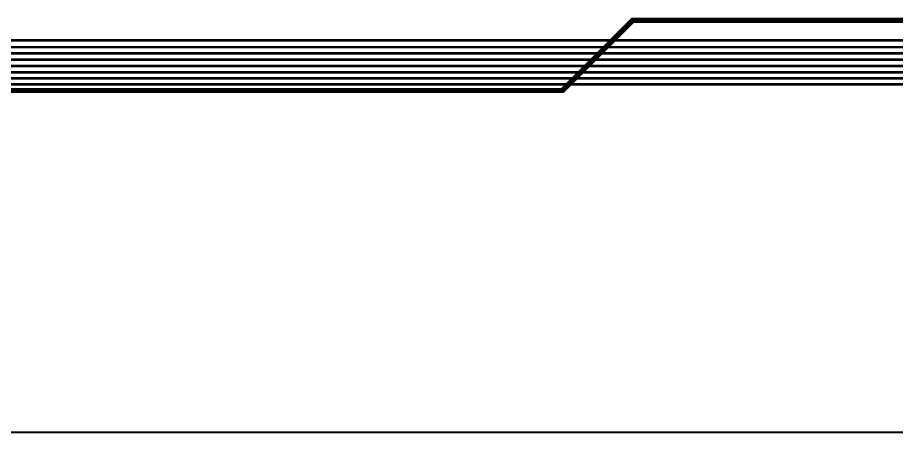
# Model space of a CAD drawing. Header units: inches. Extents: x -11 to 1110, y -7 to 455.
# Drawn here: x 484.3 to 589.1, y -0.1 to 49.5 of the extents above; entities that cross this region are included whole.
import ezdxf

# ---------------------------------------------------------------- set-up
doc = ezdxf.new("R2010")
doc.units = ezdxf.units.IN
for name, color, linetype in [('Board_outline', 216, 'Continuous'), ('Bottom Layer', 5, 'Continuous'), ('Top Layer', 1, 'Continuous')]:
    doc.layers.add(name, color=color, linetype=linetype)

msp = doc.modelspace()

# ---------------------------------------------------------------- linework, layer by layer
at = {"layer": 'Board_outline'}
msp.add_lwpolyline([(0, 0, 0.254, 0.254, 0), (704, 0, 0.254, 0.254, 0)], format="xyseb", dxfattribs=at)
at = {"layer": 'Bottom Layer'}
for points in [[(549.27, 40.77, 0.635, 0.635, 0), (557.66, 49.15, 0.635, 0.635, 0)], [(557.66, 49.15, 0.635, 0.635, 0), (642.42, 49.15, 0.635, 0.635, 0)], [(181.69, 40.77, 0.635, 0.635, 0), (549.27, 40.77, 0.635, 0.635, 0)]]:
    msp.add_lwpolyline(points, format="xyseb", dxfattribs=at)
for points in [[(557.5, 49.15, 0.318, 0.318, 1), (557.82, 49.15, 0.318, 0.318, 1)], [(557.5, 49.15, 0.318, 0.318, 1), (557.82, 49.15, 0.318, 0.318, 1)], [(549.12, 40.77, 0.318, 0.318, 1), (549.43, 40.77, 0.318, 0.318, 1)], [(549.12, 40.77, 0.318, 0.318, 1), (549.43, 40.77, 0.318, 0.318, 1)]]:
    msp.add_lwpolyline(points, format="xyseb", close=True, dxfattribs=at)
at = {"layer": 'Top Layer'}
for points in [[(197.72, 46.74, 0.305, 0.305, 0), (683.27, 46.74, 0.305, 0.305, 0)], [(196.94, 45.2, 0.305, 0.305, 0), (679.97, 45.2, 0.305, 0.305, 0)], [(197.34, 45.94, 0.305, 0.305, 0), (680.74, 45.94, 0.305, 0.305, 0)], [(196.33, 44.45, 0.305, 0.305, 0), (674.47, 44.45, 0.305, 0.305, 0)], [(195.57, 42.93, 0.305, 0.305, 0), (670.55, 42.93, 0.305, 0.305, 0)], [(195.94, 43.69, 0.305, 0.305, 0), (670.91, 43.69, 0.305, 0.305, 0)], [(185.65, 42.21, 0.305, 0.305, 0), (670.06, 42.21, 0.305, 0.305, 0)], [(183.13, 41.51, 0.305, 0.305, 0), (669.66, 41.51, 0.305, 0.305, 0)]]:
    msp.add_lwpolyline(points, format="xyseb", dxfattribs=at)

doc.saveas('drawing.dxf')
